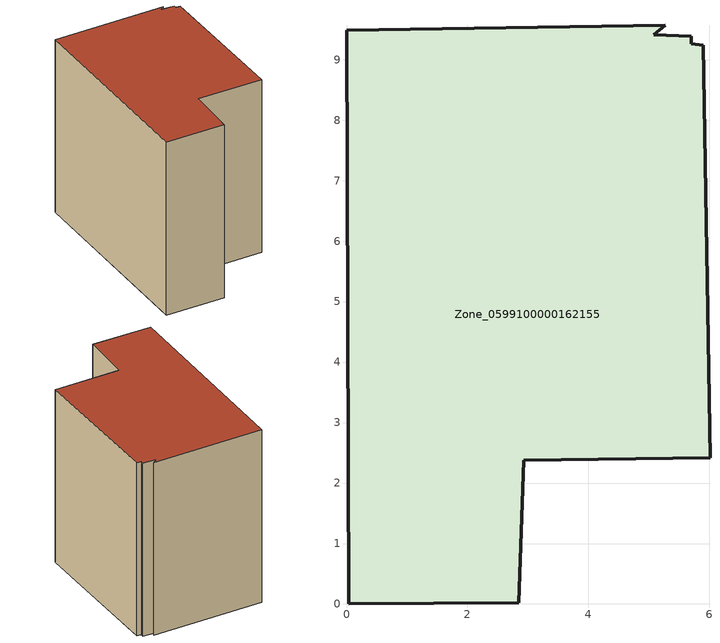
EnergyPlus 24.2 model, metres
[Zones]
Zone_0599100000162155
 floor ground (C_G): 5.08,9.41 5.7,9.38 5.7,9.26 5.9,9.24 6.01,2.42 2.93,2.38 2.85,0.02 0.04,0 0,9.49 5.27,9.57 z0
 wall outside (C_F): 0.04,0 2.85,0.02 2.93,2.38 6.01,2.42 5.9,9.24 5.7,9.26 5.7,9.38 5.08,9.41 5.27,9.57 0,9.49 0.04,0 z0:8.55
 roof outside (C_R): 5.7,9.38 5.08,9.41 5.27,9.57 0,9.49 0.04,0 2.85,0.02 2.93,2.38 6.01,2.42 5.9,9.24 5.7,9.26 z8.55
[BUILDING]
Pand.0599100000162155: North Axis=0; Terrain=City; Loads Convergence Tolerance Value=0.04; Temperature Convergence Tolerance Value=0.4; Solar Distribution=FullExterior; Maximum Number of Warmup Days=25; Minimum Number of Warmup Days=1
[Site:Location]
Rotterdam.The.Hague.AP_ZH_NLD Design_Conditions: Latitude=51.96; Longitude=4.45; Time Zone=1; Elevation=-4.5
[SITE:GROUNDTEMPERATURE:BUILDINGSURFACE]
18, 18, 18, 18, 18, 18, 18, 18, 18, 18, 18, 18
[MATERIAL] Thermal Absorptance=0.9; Solar Absorptance=0.7; Visible Absorptance=0.7
Name | Roughness | Thickness | Conductivity | Density | Specific Heat
G.TI.1946 | MediumSmooth | 0.15 | 1 | 540 | 1210
F.TI.1946 | Rough | 0.3 | 0.857143 | 1920 | 840
R.TI.1946 | MediumRough | 0.2 | 0.1 | 1500 | 1000
[CONSTRUCTION]
C_G: G.TI.1946
C_F: F.TI.1946
C_R: R.TI.1946
[ZONE]
Zone_0599100000162155: Type=1; Multiplier=1; Ceiling Height=Autocalculate; Volume=Autocalculate; Floor Area=autocalculate; Part of Total Floor Area=Yes
[ZONEINFILTRATION:DESIGNFLOWRATE]
Infil_Zone_0599100000162155: Zone or ZoneList or Space or SpaceList=Zone_0599100000162155; Schedule=AlwaysOn; Design Flow Rate Calculation Method=Flow/Area; Flow Rate per Floor Area=0.003; Constant Term Coefficient=1; Temperature Term Coefficient=0; Velocity Term Coefficient=0; Velocity Squared Term Coefficient=0
[HVACTEMPLATE:ZONE:IDEALLOADSAIRSYSTEM]
Zone_0599100000162155: Maximum Heating Supply Air Temperature=50; Minimum Cooling Supply Air Temperature=13; Maximum Heating Supply Air Humidity Ratio=0.0156; Minimum Cooling Supply Air Humidity Ratio=0.0077; Heating Limit=NoLimit; Cooling Limit=NoLimit; Dehumidification Control Type=ConstantSensibleHeatRatio; Cooling Sensible Heat Ratio=0.7; Dehumidification Setpoint=60; Humidification Control Type=None; Humidification Setpoint=30; Outdoor Air Method=None; Outdoor Air Flow Rate per Person=0.00944; Outdoor Air Flow Rate per Zone Floor Area=0; Outdoor Air Flow Rate per Zone=0; Demand Controlled Ventilation Type=None; Outdoor Air Economizer Type=NoEconomizer; Heat Recovery Type=None; Sensible Heat Recovery Effectiveness=0.7; Latent Heat Recovery Effectiveness=0.65
[ZONECONTROL:THERMOSTAT]
ThermostatControl_Zone_0599100000162155: Zone or ZoneList=Zone_0599100000162155; Control Type Schedule=DualSetpointControlType; Control 1=Thermostat_Zone_0599100000162155; Temperature Difference Between Cutout And Setpoint=0
[THERMOSTATSETPOINT:DUALSETPOINT]
Thermostat_Zone_0599100000162155: Heating Setpoint Temperature Schedule=HeatingSetpoint_Zone_0599100000162155; Cooling Setpoint Temperature Schedule=CoolingSetpoint_Zone_0599100000162155
[SCHEDULE:COMPACT]
HeatingSetpoint_Zone_0599100000162155: Through: 12/31, For: AllDays, Until: 24:00, 21
CoolingSetpoint_Zone_0599100000162155: Through: 12/31, For: AllDays, Until: 24:00, 24
DualSetpointControlType: Through: 12/31, For: AllDays, Until: 24:00, 4
AlwaysOn: Through: 12/31, For: AllDays, Until: 24:00, 1
